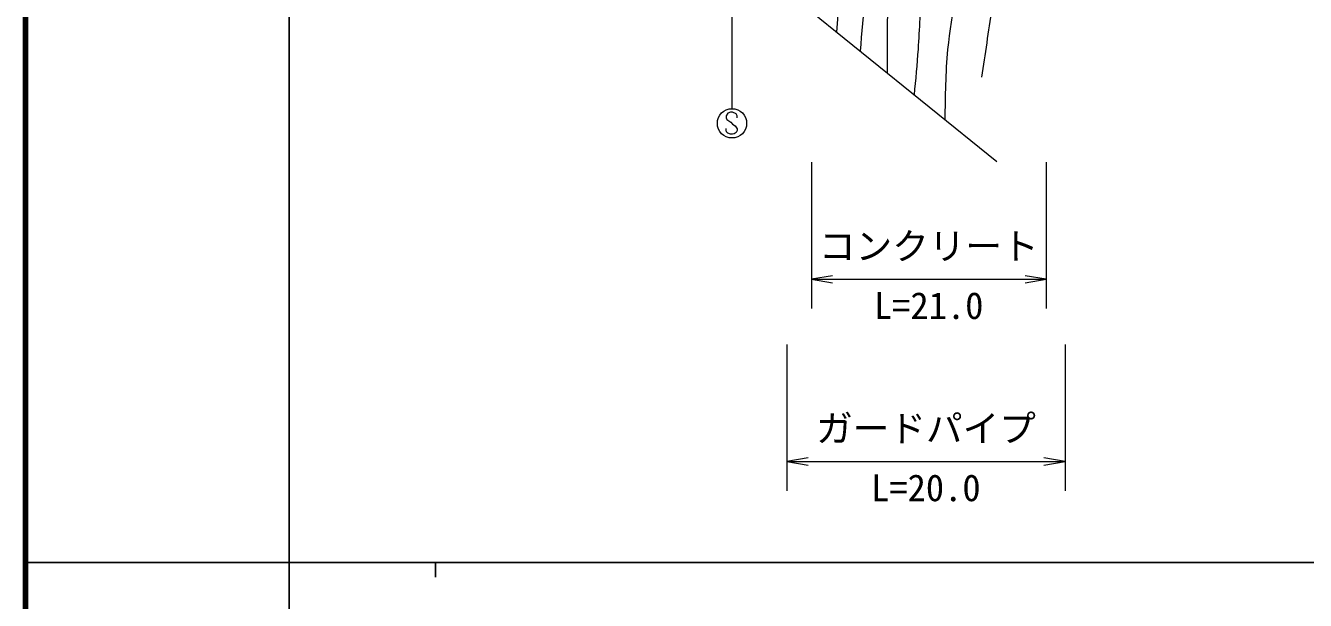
# Model space of a CAD drawing. Units: millimetres, scale not verified. Extents: x 40000 to 680000, y 20000 to 380000.
# Drawn here: x 40000 to 127391, y 202409 to 241667 of the extents above; entities that cross this region are included whole.
import ezdxf
from ezdxf.enums import TextEntityAlignment as Align

# ---------------------------------------------------------------- set-up
doc = ezdxf.new("R2010")
doc.units = ezdxf.units.MM
doc.header["$LTSCALE"] = 1000
for name, color, linetype, lineweight in [('M-BGD', 7, 'Continuous', 13), ('M-BMK-SRVR', 3, 'Continuous', 13), ('M-STR-STR3', 7, 'Continuous', 13), ('M-STR-STRC', 7, 'Continuous', 13), ('M-TTL', 2, 'Continuous', 140), ('M-TTL-BAND', 7, 'Continuous', 25)]:
    doc.layers.add(name, color=color, linetype=linetype, lineweight=lineweight)
doc.styles.add('ＭＳ ゴシック', font='')
doc.styles.get('ＭＳ ゴシック').set_extended_font_data('MS Gothic')

# ---------------------------------------------------------------- blocks, each defined once
blk = doc.blocks.new('open_arrow')
at = {"color": 0, "linetype": 'Continuous', "lineweight": -2}
blk.add_lwpolyline([(7.5, 1.25), (0, 0), (7.5, -1.25)], dxfattribs=at)

msp = doc.modelspace()

# ---------------------------------------------------------------- linework, layer by layer
at = {"layer": 'M-BGD'}
for p, q in [((88579, 235501), (88516, 235632)), ((88579, 235372), (88579, 235501)), ((88518, 234371), (88376, 234279)), ((88458, 234813), (88584, 234613)), ((88579, 234503), (88518, 234371)), ((88584, 234613), (88579, 234503))]:
    msp.add_line(p, q, dxfattribs=at)
for points, knots in [([(98856, 238423), (98839, 240509), (98821, 242594), (99001, 244665), (99188, 246813), (99588, 248945), (99970, 251071), (100210, 252404), (100443, 253735), (100778, 255054), (100989, 255889), (101241, 256718), (101639, 257476), (102048, 258257), (102612, 258962), (103254, 259576), (104129, 260413), (105149, 261081), (106268, 261568), (106807, 261801), (107368, 261993), (107937, 262052), (108807, 262142), (109696, 261921), (110575, 261729), (112042, 261409), (113483, 261169), (114935, 260922), (115755, 260782), (116579, 260640), (117411, 260545), (118448, 260426), (119498, 260380), (120533, 260491), (121681, 260614), (122813, 260932), (123871, 261406), (125612, 262187), (127153, 263393), (128447, 264797), (129417, 265852), (130248, 267018), (131246, 268027), (132424, 269220), (133835, 270194), (135337, 270988), (137013, 271874), (138803, 272537), (140666, 272818), (141539, 272950), (142428, 272997), (143304, 272926), (144284, 272846), (145247, 272617), (146211, 272388)], [0, 0, 0, 0, 1, 1, 1, 2, 2, 2, 3, 3, 3, 4, 4, 4, 5, 5, 5, 6, 6, 6, 7, 7, 7, 8, 8, 8, 9, 9, 9, 10, 10, 10, 11, 11, 11, 12, 12, 12, 13, 13, 13, 14, 14, 14, 15, 15, 15, 16, 16, 16, 17, 17, 17, 18, 18, 18, 18]), ([(97011, 239915), (97215, 242439), (97419, 244963), (97775, 247470), (98128, 249957), (98631, 252427), (99297, 254849), (99854, 256870), (100525, 258858), (101196, 260846)], [0, 0, 0, 0, 1, 1, 1, 2, 2, 2, 3, 3, 3, 3]), ([(95396, 241220), (95501, 242785), (95605, 244350), (95784, 245908), (95980, 247626), (96266, 249336), (96642, 251023), (97253, 253760), (98101, 256438), (98949, 259116)], [0, 0, 0, 0, 1, 1, 1, 2, 2, 2, 3, 3, 3, 3]), ([(102796, 235238), (102815, 236842), (102834, 238447), (102985, 240035), (103221, 242531), (103781, 244988), (104277, 247464), (104511, 248635), (104731, 249810), (105192, 250909), (105651, 252005), (106350, 253026), (107237, 253816), (107980, 254477), (108855, 254975), (109767, 255377), (110719, 255796), (111711, 256109), (112728, 256292), (113912, 256505), (115129, 256541), (116335, 256454), (117579, 256364), (118812, 256143), (120049, 256131), (120998, 256121), (121950, 256233), (122902, 256346)], [0, 0, 0, 0, 1, 1, 1, 2, 2, 2, 3, 3, 3, 4, 4, 4, 5, 5, 5, 6, 6, 6, 7, 7, 7, 8, 8, 8, 9, 9, 9, 9]), ([(105299, 238151), (105533, 239709), (105767, 241267), (105999, 242835), (106282, 244741), (106563, 246661), (107345, 248433), (107637, 249095), (107999, 249736), (108475, 250263), (109197, 251061), (110180, 251599), (111167, 252093), (112206, 252615), (113248, 253088), (114343, 253385), (115694, 253752), (117126, 253851), (118542, 253924), (119353, 253965), (120158, 253998), (120964, 254031)], [0, 0, 0, 0, 1, 1, 1, 2, 2, 2, 3, 3, 3, 4, 4, 4, 5, 5, 5, 6, 6, 6, 7, 7, 7, 7]), ([(100687, 236943), (100791, 237980), (100895, 239017), (100963, 240056), (101008, 240751), (101038, 241446), (101083, 242140), (101184, 243673), (101364, 245200), (101544, 246727)], [0, 0, 0, 0, 1, 1, 1, 2, 2, 2, 3, 3, 3, 3])]:
    msp.add_open_spline(points, degree=3, knots=knots, dxfattribs=at)
at = {"layer": 'M-BMK-SRVR'}
msp.add_line((84276, 250210), (106328, 232383), dxfattribs=at)
at = {"layer": 'M-STR-STR3'}
for p, q in [((93658, 232342), (93658, 222342)), ((109692, 232342), (109692, 222342)), ((93658, 224342), (109692, 224342)), ((91981, 219897), (91981, 209897)), ((110983, 219897), (110983, 209897)), ((91981, 211897), (110983, 211897))]:
    msp.add_line(p, q, dxfattribs=at)
at = {"layer": 'M-STR-STRC'}
for p, q in [((88221, 249351), (88221, 236014)), ((87952, 235688), (87828, 235503)), ((87828, 235503), (87831, 235372)), ((87831, 235372), (87894, 235243)), ((87894, 235243), (88150, 235061)), ((88144, 235753), (87952, 235688)), ((88266, 235751), (88144, 235753)), ((88516, 235632), (88266, 235751)), ((87831, 234524), (87828, 234645)), ((87871, 234421), (87831, 234524)), ((87955, 234310), (87871, 234421)), ((88142, 234250), (87955, 234310)), ((88276, 234250), (88142, 234250)), ((88150, 235061), (88279, 234929)), ((88376, 234279), (88276, 234250)), ((88279, 234929), (88458, 234813))]:
    msp.add_line(p, q, dxfattribs=at)
msp.add_circle((88236, 234991), 1000, dxfattribs=at)
at = {"layer": 'M-TTL'}
msp.add_line((40000, 380000), (40000, 20000), dxfattribs=at)
at = {"layer": 'M-TTL-BAND'}
for p, q in [((58000, 370000), (58000, 20000)), ((40000, 205000), (579000, 205000)), ((68000, 205000), (68000, 204000))]:
    msp.add_line(p, q, dxfattribs=at)

# ---------------------------------------------------------------- block references
at = {"layer": 'M-STR-STR3', "xscale": 193, "yscale": 193}
for p in [(93658, 224342), (91981, 211897)]:
    msp.add_blockref('open_arrow', p, dxfattribs=at)
at = {"layer": 'M-STR-STR3', "xscale": 193, "yscale": 193, "rotation": 180}
for p in [(109692, 224342), (110983, 211897)]:
    msp.add_blockref('open_arrow', p, dxfattribs=at)

# ---------------------------------------------------------------- texts
at = {"layer": 'M-STR-STR3', "style": 'ＭＳ ゴシック'}
for s, p in [('コンクリート', (94175, 225138)), ('L=21.0', (97925, 221079)), ('ガードパイプ', (93982, 212693)), ('L=20.0', (97732, 208635))]:
    msp.add_text(s, height=1833, dxfattribs=at).set_placement(p, align=Align.BOTTOM_LEFT)

doc.saveas('drawing.dxf')
